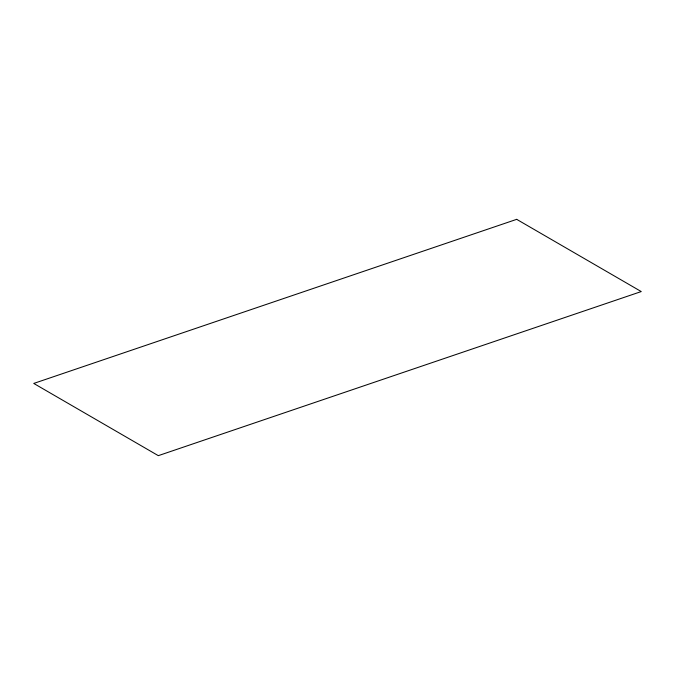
<?xml version="1.0" encoding="UTF-8"?>
<svg xmlns="http://www.w3.org/2000/svg" width="675" height="675" viewBox="0 0 675 675"><rect width="100%" height="100%" fill="white"/><g stroke="black" fill="none" stroke-linecap="round" stroke-linejoin="round"><path stroke-width="1.01" d="M516.687 219.341L33.75 383.434L158.313 455.659L641.25 291.566L516.687 219.341"/></g></svg>
